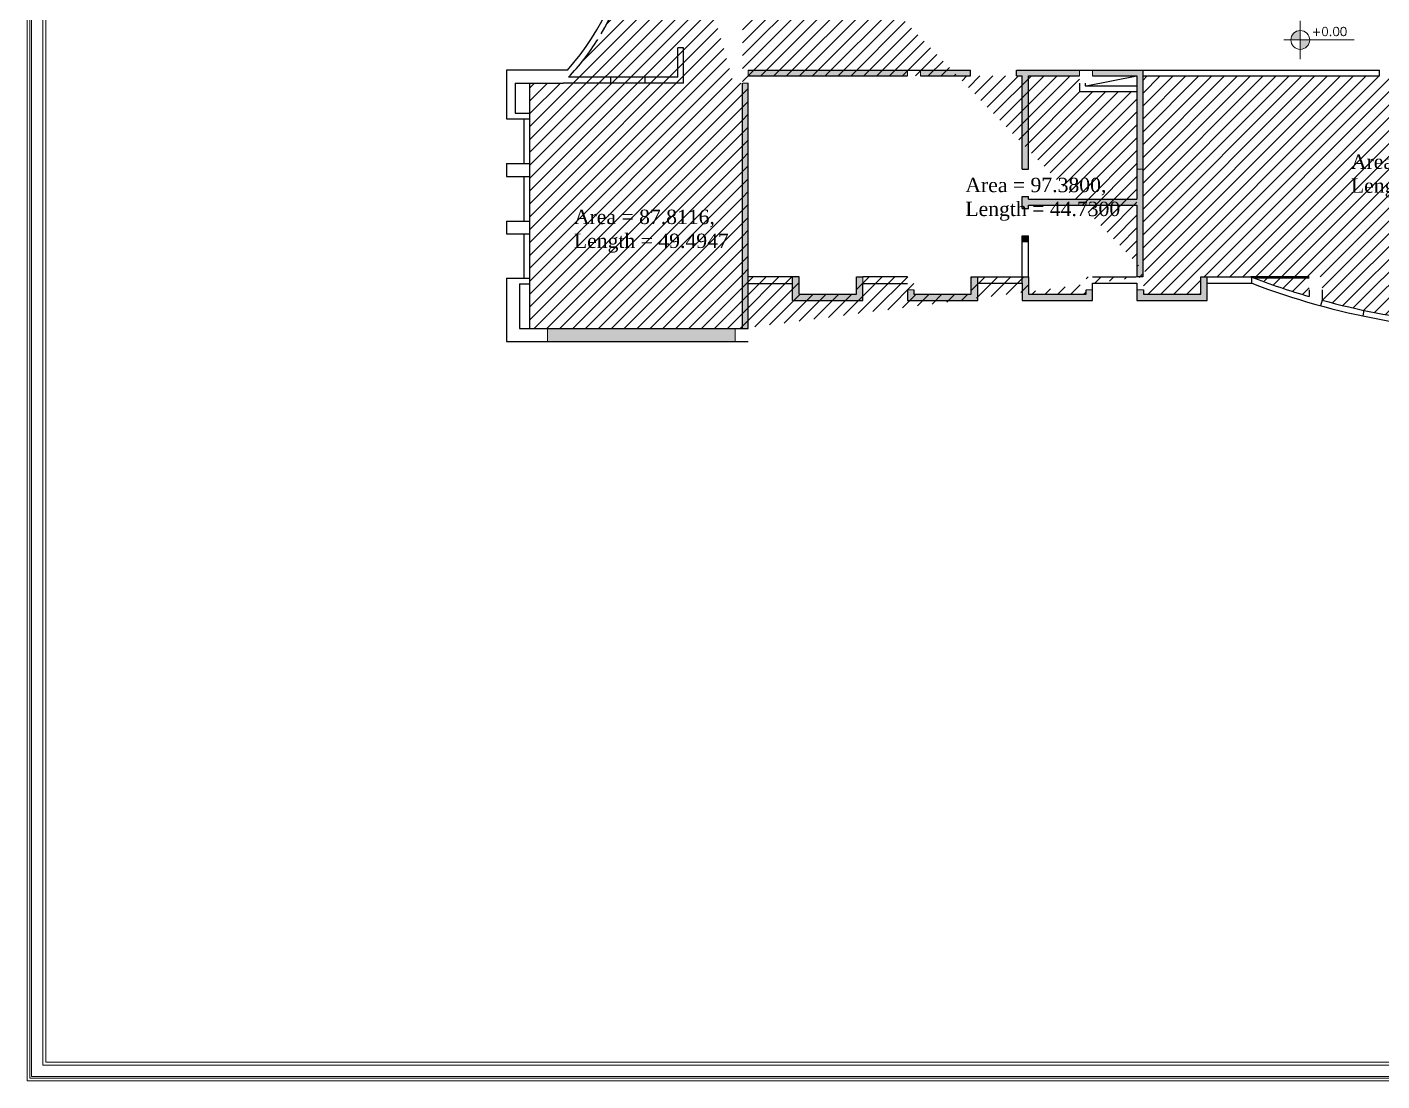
# Model space of a CAD drawing. Header units: inches. Extents: x 0 to 249, y 0 to 82.
# Drawn here: x 0 to 47.22, y 0 to 36.71 of the extents above; entities that cross this region are included whole.
import ezdxf

# ---------------------------------------------------------------- set-up
doc = ezdxf.new("R2010")
doc.units = ezdxf.units.IN
doc.header["$MEASUREMENT"] = 0
for name, color, linetype, lineweight in [('elevation', 123, 'Continuous', 5), ('HATCH', 8, 'Continuous', 5), ('NIVO', 1, 'Continuous', 5), ('site plan', 7, 'Continuous', 5), ('text', 7, 'Continuous', 5), ('wall', 50, 'Continuous', 25)]:
    doc.layers.add(name, color=color, linetype=linetype, lineweight=lineweight)
doc.styles.add('P', font='times.ttf')
doc.styles.add('ROMANS', font='romans.shx')

msp = doc.modelspace()

# ---------------------------------------------------------------- hatches: boundary and pattern name
at = {"layer": 'HATCH'}
for points in [[(28.91195918812991, 35.01130160101843), (30.68695918813, 35.01130160101843), (30.68695918813, 35.21130160101848), (25.13695918812982, 35.21130160101848), (25.13695918812982, 35.01130160101843)], [(38.68695918813, 35.01130160101843), (38.68695918813, 31.76130160101843), (38.88695918812982, 31.76130160101843), (38.88695918812982, 31.86130160101834), (38.88695918812982, 35.21130160101848), (37.13695918812982, 35.21130160101848), (37.13695918812982, 35.01130160101843)], [(25.13695918812982, 34.76130160101843), (24.93695918813, 34.76130160101843), (24.93695918813, 26.21130160101848), (25.13695918812982, 26.21130160101848)], [(34.91195918812991, 29.43685382182207), (34.68695918813, 29.43685382182207), (34.68695918813, 29.23685382182202), (34.91195918812991, 29.23685382182202)], [(26.91195918812991, 28.01130160101843), (26.68695918813, 28.01130160101843), (26.68695918813, 27.1813016010185), (29.13695918812982, 27.1813016010185), (29.13695918812982, 27.78130160101841), (29.13695918812982, 28.01130160101843), (28.91195918812991, 28.01130160101843), (28.91195918812991, 27.40630160101841), (26.91195918812991, 27.40630160101841)], [(33.13695918812982, 27.78630160101852), (33.13695918812982, 28.01130160101843), (32.91195918812991, 28.01130160101843), (32.91195918812991, 27.40630160101841), (30.91195918812991, 27.40630160101841), (30.91195918812991, 27.56130160101839), (30.68695918813, 27.56130160101839), (30.68695918813, 27.1813016010185), (33.13695918812982, 27.1813016010185)], [(37.13695918812982, 27.56130160101839), (36.91195918812991, 27.56130160101839), (36.91195918812991, 27.40630160101841), (34.91195918812991, 27.40630160101841), (34.91195918812991, 28.01130160101843), (34.68695918813, 28.01130160101843), (34.68695918813, 27.78630160101852), (34.68695918813, 27.1813016010185), (37.13695918812982, 27.1813016010185)], [(41.13695918812982, 27.78630160101852), (41.13695918812982, 28.01130160101843), (40.91195918812991, 28.01130160101843), (40.91195918812991, 27.40630160101841), (38.91195918812991, 27.40630160101841), (38.91195918812991, 27.56130160101839), (38.68695918813, 27.56130160101839), (38.68695918813, 27.1813016010185), (41.13695918812982, 27.1813016010185)], [(24.68695918813, 26.21130160101848), (18.13695918812982, 26.21130160101848), (18.13695918812982, 25.76130160101843), (24.68695918813, 25.76130160101843)]]:
    msp.add_hatch(color=256, dxfattribs=at).paths.add_polyline_path(points)
h = msp.add_hatch(color=256, dxfattribs=at)
h.paths.add_polyline_path([(32.88695918812982, 35.01130160101843), (32.88695918812982, 35.21130160101825), (31.13695918812982, 35.21130160101848), (31.13695918812982, 35.01130160101843)])
h.paths.add_polyline_path([(34.91195918812991, 29.43685382182207), (34.68695918813, 29.43685382182207), (34.68695918813, 29.23685382182202), (34.91195918812991, 29.23685382182202)])
h.paths.add_polyline_path([(34.68695918813, 31.76130160101843), (34.91195918812991, 31.76130160101843), (34.91195918812991, 35.01130160101843), (36.68695918813, 35.01130160101843), (36.68695918813, 35.21130160101848), (34.48695918812973, 35.21130160101825), (34.48695918812973, 35.01130160101843), (34.68695918813, 35.01130160101843)])
h.paths.add_polyline_path([(34.91195918812991, 30.81130160101839), (34.68695918813, 30.81130160101839), (34.68695918813, 30.38685382182189), (34.91195918812991, 30.38685382182189), (34.91195918812991, 30.51130160101843), (38.68695918813, 30.51130160101843), (38.68695918813, 28.01130160101843), (38.88695918812982, 28.01130160101843), (38.88695918812982, 31.76130160101843), (38.68695918813, 31.76130160101843), (38.68695918813, 30.71130160101848), (34.91195918812991, 30.71130160101848)])
at = {"layer": 'NIVO'}
h = msp.add_hatch(color=256, dxfattribs=at)
h.paths.add_polyline_path([(44.38020674146537, 36.58930051294874, 0.414213562373184), (44.05260674138117, 36.26170051242661), (44.38020674146537, 36.26170051242661)])
h.paths.add_polyline_path([(44.70780674112029, 36.26170051242661), (44.38020674146537, 36.26170051242661), (44.38020674146537, 35.93410051277465, 0.4142135623730515)])
at = {"layer": 'site plan'}
h = msp.add_hatch(dxfattribs=at)
h.set_pattern_fill('ANSI31', color=1, scale=0.1)
h.set_pattern_definition([(45, (-2537.002341786115, -458.5172813204809), (-0.2245064030267288, 0.2245064030267289), [])])
h.paths.add_polyline_path([(28.93695918813, 58.8113016010185), (28.93695918813, 59.41130160101864), (26.88695918812982, 59.41130160101864), (26.88695918812982, 50.49130160101845), (31.13695918812982, 50.49130160101845), (31.13695918812982, 46.76130160101843), (36.68695918813, 46.76130160101843), (36.68695918813, 52.01130160101843), (38.33695918813009, 52.01130160101843), (38.33695918813009, 60.5613016010185), (31.13695918812982, 60.56130160101839), (31.13695918812982, 58.8113016010185)], flags=17)
h.paths.add_polyline_path([(34.91195918812991, 28.01130160101843), (34.91195918812991, 27.40630160101841), (36.91195918812991, 27.40630160101841), (36.91195918812991, 28.01130160101843), (38.68695918813046, 28.01130160101843), (38.68695918813046, 34.46130160101848), (36.68695918813, 34.46130160101848), (36.68695918813, 35.01130160101843), (25.13695918812982, 35.01130160101843), (25.13695918812982, 28.01130160101843), (26.91195918812991, 28.01130160101843), (26.91195918812991, 27.40630160101841), (28.91195918812991, 27.40630160101841), (28.91195918812991, 28.01130160101843), (30.91195918812991, 28.01130160101843), (30.91195918812991, 27.40630160101841), (32.91195918812991, 27.40630160101841), (32.91195918812991, 28.01130160101843)], flags=17)
h.paths.add_polyline_path([(68.88695918812982, 27.40630160101841), (66.91195918812991, 27.40630160101841), (66.91195918812991, 28.01130160101843), (64.91195918812991, 28.01130160101843), (64.91195918812991, 27.40630160101841), (62.91195918812991, 27.40630160101841), (62.91195918812991, 28.01130160101843), (60.91195918812991, 28.01130160101843), (60.91195918812537, 27.91517077138997), (60.69690947077652, 27.83590823271834), (60.38668323246884, 27.72537758620354), (60.02983166795775, 27.60373181155035), (59.56361657655543, 27.45352786172407), (59.13695918812846, 27.32458682716629), (58.68695918813137, 27.19726815944296), (58.53418034026163, 27.15604391160332), (58.07190165620477, 27.03741595679332), (57.47976128050141, 26.89871478930672), (56.9069591881298, 26.77849262602376), (56.22037672179522, 26.65218957913771), (55.72339882858751, 26.57272005794141), (55.18660692191315, 26.4980388727331), (54.21687283232677, 26.3921830404397), (53.69154065251769, 26.3503247783467), (53.10695918813008, 26.31645295359885), (53.10695918813008, 35.01130160101866), (58.68695918813, 35.01130160101866), (58.68695918813, 34.51130160101843), (65.0869591881301, 34.51130160101843), (65.0869591881301, 35.01130160101866), (68.88695918812982, 35.01130160101866)])
h.paths.add_polyline_path([(70.91195918812991, 28.01130160101843), (69.0869591881301, 28.01130160101843), (69.0869591881301, 35.01130160101843), (80.74695918812995, 35.01130160101843), (80.74695918812995, 28.01130160101843), (76.91195918812991, 28.01130160101843), (76.91195918812991, 27.40630160101841), (74.91195918812991, 27.40630160101841), (74.91195918812991, 28.01130160101843), (72.91195918812991, 28.01130160101843), (72.91195918812991, 27.40630160101841), (70.91195918812991, 27.40630160101841)])
h.paths.add_polyline_path([(61.81195918813, 40.35461762192995), (61.35320381533438, 40.30326790753827), (60.96211515482128, 40.2003194247693), (60.60146408081437, 40.05154128511867), (60.28892136405784, 39.87359897399801), (59.98283785991543, 39.64448469833974), (59.81830697536225, 39.47995381378621), (59.19531844297717, 38.58661950131625), (59.04389541975888, 38.15773547411311), (58.98482679988956, 37.8890898086288), (58.94195918812966, 37.38630160101854), (58.94199706715972, 37.37130160101833), (52.91195918812991, 37.37130160101833), (52.91195918812991, 44.81130160101861), (51.51695918812993, 44.81130160101839), (51.51695918812993, 53.36130160101834), (58.68695918813, 53.36130160101834), (58.68695918813, 51.59130160101836), (60.88695918812982, 51.59130160101836), (60.88695918812982, 52.19130160101827), (61.81195918813, 52.19130160101827)])
h.paths.add_polyline_path([(104.9119591881299, 32.46130160101825), (104.9119591881299, 28.01130160101843), (104.68695918813, 28.01130160101843), (104.6848100517564, 21.21191629940358), (99.13910832450301, 22.7981040992413), (99.13481005175663, 23.38630160101843), (92.68481005175636, 23.37439827169555), (92.68481005175636, 22.79810409924141), (87.13695918812982, 21.21130160101848), (87.13695918812982, 28.01130160101843), (86.91195918812991, 28.01130160101832), (86.91195918812991, 28.68630160101839), (86.91195918812991, 32.46130160101848), (92.86234955689906, 32.46130160101893), (93.27923679693413, 32.11913660932032), (93.70876671802944, 31.8472676163608), (94.08927131860128, 31.66115236407688), (94.55161316014164, 31.49370208516189), (95.13195918812971, 31.36395779161762), (95.97135014627065, 31.36395779161762), (96.73195918813053, 31.36395779161796), (97.24292150242127, 31.47365335415975), (97.64792329846432, 31.60919042387047), (98.08422812311437, 31.80896579295222), (98.5543692379456, 32.09751494008742), (99.00156881935891, 32.46130160101802)])
h.paths.add_polyline_path([(62.93695918813, 51.59130160101836), (65.13695918812982, 51.59130160101836), (65.13695918812982, 53.36130160101834), (72.30695918812944, 53.36130160101834), (72.3069591881299, 44.81130160101839), (70.91195918812991, 44.81130160101861), (70.91195918812991, 37.37130160101833), (64.88192130910011, 37.37130160101833), (64.77398690630616, 38.17983631380037), (64.62859993328266, 38.58661950131625), (64.01206632825415, 39.48640874114244), (63.42139707123079, 39.94413218122895), (62.90364393709388, 40.18584823550623), (62.32914193975785, 40.32768063271419), (62.20019576159029, 40.34228192533055), (62.09852758526449, 40.35043591531507), (62.01195918812982, 40.35461679414198), (62.01195918812982, 52.19130160101827), (62.93695918813, 52.19130160101827)])
edge = h.paths.add_edge_path()
edge.add_line((21.16690060502879, 46.76130160101843), (24.68695918813, 46.76130160101843))
edge.add_line((24.68695918813, 46.76130160101843), (24.68695918813, 50.49130160101845))
edge.add_line((24.68695918813, 50.49130160101845), (26.68695918813, 50.49130160101845))
edge.add_line((26.68695918813, 50.49130160101845), (26.68695918813, 58.81130160101839))
edge.add_line((26.68695918813, 58.8113016010185), (24.68695918813, 58.8113016010185))
edge.add_line((24.68695918813, 58.8113016010185), (24.68695918813, 60.5613016010185))
edge.add_line((24.68695918813, 60.5613016010185), (17.13695918812982, 60.5613016010185))
edge.add_line((17.13695918812982, 60.5613016010185), (17.13695918812982, 59.26130160101854))
edge.add_line((17.13695918812982, 59.26130160101854), (17.48695918812973, 59.26130160101854))
edge.add_line((17.48695918812973, 59.26130160101854), (17.48695918812973, 52.01130160101843))
edge.add_line((17.48695918812973, 52.01130160101843), (18.68404183865869, 52.01130160101843))
edge.add_line((18.68404183865869, 52.01130160101843), (19.14804756910598, 51.50880030406665))
edge.add_line((19.14804756910598, 51.50880030406665), (19.40473450825539, 51.19293115329867))
edge.add_line((19.40473450825539, 51.19293115329879), (19.63885480496447, 50.87584291663416))
edge.add_line((19.63885480496447, 50.87584291663404), (19.86856042760928, 50.5322017914209))
edge.add_line((19.86856042760928, 50.5322017914209), (20.13144259813362, 50.0890925663432))
edge.add_line((20.13144259813362, 50.0890925663432), (20.42372387726073, 49.51096571328924))
edge.add_line((20.42372387726073, 49.51096571328912), (20.54612908343233, 49.23155604412955))
edge.add_line((20.54612908343233, 49.23155604412966), (20.74526653091789, 48.70685076899281))
edge.add_line((20.74526653091789, 48.70685076899281), (20.8480080718823, 48.38695501953623))
edge.add_line((20.8480080718823, 48.38695501953634), (20.95521654207823, 47.99631285423288))
edge.add_line((20.95521654207823, 47.99631285423277), (21.09874548378048, 47.28328253270001))
edge.add_line((21.09874548378048, 47.28328253270001), (21.16942262824386, 46.76130160101843))
edge.add_line((24.62793400229475, 34.76130160101843), (24.93695918813046, 34.76130160101843))
edge.add_line((24.93695918813046, 34.76130160101843), (24.93695918813046, 26.21130160101848))
edge.add_line((24.93695918813046, 26.21130160101848), (17.51695918812993, 26.21130160101848))
edge.add_line((17.51695918812993, 26.21130160101848), (17.51695918812993, 34.76130160101843))
edge.add_line((17.51695918812993, 34.76130160101843), (18.7042256448176, 34.76130160101843))
edge.add_line((18.7042256448176, 34.76130160101843), (19.31526560852399, 35.46609054592614))
edge.add_line((19.31526560852399, 35.46609054592614), (19.63587956727042, 35.89253469010112))
edge.add_line((19.63587956727042, 35.89253469010112), (20.01590682198366, 36.48130160101914))
edge.add_line((20.01590682198366, 36.48130160101914), (20.47979238239714, 37.38630160101843))
edge.add_line((20.47979238239714, 37.38630160101843), (20.7323079667467, 38.02822901409104))
edge.add_line((20.7323079667467, 38.02822901409104), (20.93484063443111, 38.69621511365165))
edge.add_line((20.93484063443111, 38.69621511365165), (21.07626184556648, 39.34171593330393))
edge.add_line((21.07626184556648, 39.34171593330393), (21.16690060502833, 40.01130160101843))
edge.add_line((21.16690060502833, 40.01130160101843), (24.93695918813, 40.01130160101843))
edge.add_line((24.93695918813, 40.01130160101843), (24.9346866338401, 26.21130160101848))
edge.add_line((38.91195918812991, 28.01130160101843), (38.91195918812991, 27.40630160101853))
edge.add_line((38.91195918812991, 27.40630160101841), (40.91195918812991, 27.40630160101841))
edge.add_line((40.91195918812991, 27.40630160101841), (40.91195918812991, 28.01130160101843))
edge.add_line((40.91195918812991, 28.01130160101843), (42.65875801075981, 28.01130160101843))
edge.add_line((42.65875801075981, 28.01130160101843), (44.1677803248549, 27.48255794538761))
edge.add_line((44.16778032485581, 27.48255794538738), (44.68695918813, 27.32458682716663))
edge.add_line((44.68695918813, 27.32458682716663), (44.68695918813, 28.01130160101843))
edge.add_line((44.68695918813, 28.01130160101843), (45.13695918812982, 28.01130160101843))
edge.add_line((45.13695918812982, 28.01130160101843), (45.14232368647527, 27.19580355907681))
edge.add_line((45.14232368647527, 27.19580355907692), (45.29382752864421, 27.15495429475254))
edge.add_line((45.29382752864421, 27.15495429475254), (45.48497189379577, 27.1048278399694))
edge.add_line((45.48497189379577, 27.1048278399694), (45.83534199509904, 27.0170030763536))
edge.add_line((45.83534199509904, 27.0170030763536), (46.1857998532023, 26.93436254526432))
edge.add_line((46.1857998532023, 26.93436254526432), (46.61270202410924, 26.840656189024))
edge.add_line((46.61270202410924, 26.840656189024), (46.9202534928063, 26.77784047980413))
edge.add_line((46.9202534928063, 26.77784047980401), (47.18271605656446, 26.72731683757866))
edge.add_line((47.18271605656446, 26.72731683757866), (47.60509637166342, 26.6532803781821))
edge.add_line((47.60509637166342, 26.6532803781821), (48.35055734747129, 26.53649848018938))
edge.add_line((48.35055734747129, 26.53649848018938), (48.93695918813, 26.46135149245322))
edge.add_line((48.93695918813, 26.46135149245322), (49.71161877863142, 26.38298647980378))
edge.add_line((49.71161877863142, 26.38298647980378), (50.27573055007633, 26.34078202875025))
edge.add_line((50.27573055007633, 26.34078202875025), (50.81636426587556, 26.31202094461082))
edge.add_line((50.81636426587556, 26.31202094461071), (51.79422393643927, 26.28893929825176))
edge.add_line((51.79422393643927, 26.28893929825176), (52.32067541080869, 26.29191825621001))
edge.add_line((52.32067541080869, 26.29191825621001), (52.9069591881298, 26.30792817155952))
edge.add_line((52.9069591881298, 26.30792817155952), (52.90695918812935, 35.01130160101866))
edge.add_line((52.90695918812935, 35.01130160101866), (38.88695918813028, 35.01130160101866))
edge.add_line((38.88695918813028, 35.01130160101866), (38.88695918813028, 28.01130160101854))
edge.add_line((38.88695918813028, 28.01130160101843), (39.13695918812982, 28.01130160101843))

# ---------------------------------------------------------------- linework, layer by layer
at = {"layer": 'elevation', "linetype": 'Continuous', "lineweight": 9}
for points in [[(190.7447781717469, 81.7087922646923), (0.003599197192670545, 81.7087922646923), (0.003599197192670545, -0.001031049790981342), (190.7447781717469, -0.001031049790981342)], [(190.644778171747, 81.6087922646924), (0.1035991971925796, 81.6087922646924), (0.1035991971925796, 0.09896895020892771), (190.644778171747, 0.09896895020892771)], [(190.5947781717473, 81.55879226469267), (0.1535991971923067, 81.55879226469267), (0.1535991971923067, 0.1489689502086549), (190.5947781717473, 0.1489689502086549)], [(190.1947781717472, 81.15879226469258), (0.5535991971923977, 81.15879226469258), (0.5535991971923977, 0.5489689502087458), (190.1947781717472, 0.5489689502087458)], [(190.0947781717473, 81.05879226469267), (0.6535991971923067, 81.05879226469267), (0.6535991971923067, 0.6489689502086549), (190.0947781717473, 0.6489689502086549)]]:
    msp.add_lwpolyline(points, close=True, dxfattribs=at)
at = {"layer": 'HATCH'}
for points in [[(29.13695918812982, 35.01130160101843), (30.68695918813, 35.01130160101843), (30.68695918813, 35.21130160101848), (25.13695918812982, 35.21130160101848), (25.13695918812982, 35.01130160101843), (28.91195918812991, 35.01130160101843)], [(32.88695918812982, 35.21130160101848), (31.13695918812982, 35.21130160101848), (31.13695918812982, 35.01130160101843), (32.88695918812982, 35.01130160101843)], [(34.91195918812991, 31.76130160101843), (34.91195918812991, 35.01130160101843), (36.68695918813, 35.01130160101843), (36.68695918813, 35.21130160101848), (34.48695918812973, 35.21130160101848)], [(34.48695918812973, 35.01130160101843), (34.68695918813, 35.01130160101843), (34.68695918813, 31.76130160101843)], [(38.88695918812982, 32.06130160101839), (38.88695918812982, 35.21130160101848), (37.13695918812982, 35.21130160101848), (37.13695918812982, 35.01130160101843), (38.68695918813, 35.01130160101843), (38.68695918813, 31.76130160101843), (38.88695918812982, 31.76130160101843), (38.88695918812982, 31.86130160101834)], [(34.91195918812991, 30.38685382182189), (34.91195918812991, 30.51130160101843), (38.68695918813, 30.51130160101843), (38.68695918813, 28.01130160101843), (38.88695918812982, 28.01130160101843), (38.88695918812982, 31.76130160101843), (38.68695918813, 31.76130160101843), (38.68695918813, 30.71130160101848), (34.91195918812991, 30.71130160101848), (34.91195918812991, 30.81130160101839)], [(34.68695918813, 30.81130160101839), (34.68695918813, 30.71130160101848)], [(34.68695918813, 30.51130160101843), (34.68695918813, 30.38685382182189)], [(34.68695918813, 29.43685382182207), (34.68695918813, 28.01130160101843), (34.91195918812991, 28.01130160101843), (34.91195918812991, 29.43685382182207)]]:
    msp.add_lwpolyline(points, dxfattribs=at)
for points in [[(25.13695918812982, 34.76130160101843), (24.93695918813, 34.76130160101843), (24.93695918813, 26.21130160101848), (25.13695918812982, 26.21130160101848)], [(34.91195918812991, 29.43685382182207), (34.68695918813, 29.43685382182207), (34.68695918813, 29.23685382182202), (34.91195918812991, 29.23685382182202)], [(26.91195918812991, 28.01130160101843), (26.68695918813, 28.01130160101843), (26.68695918813, 27.1813016010185), (29.13695918812982, 27.1813016010185), (29.13695918812982, 27.78130160101841), (29.13695918812982, 28.01130160101843), (28.91195918812991, 28.01130160101843), (28.91195918812991, 27.40630160101841), (26.91195918812991, 27.40630160101841)], [(33.13695918812982, 27.78630160101852), (33.13695918812982, 28.01130160101843), (32.91195918812991, 28.01130160101843), (32.91195918812991, 27.40630160101841), (30.91195918812991, 27.40630160101841), (30.91195918812991, 27.56130160101839), (30.68695918813, 27.56130160101839), (30.68695918813, 27.1813016010185), (33.13695918812982, 27.1813016010185)], [(37.13695918812982, 27.56130160101839), (36.91195918812991, 27.56130160101839), (36.91195918812991, 27.40630160101841), (34.91195918812991, 27.40630160101841), (34.91195918812991, 28.01130160101843), (34.68695918813, 28.01130160101843), (34.68695918813, 27.78630160101852), (34.68695918813, 27.1813016010185), (37.13695918812982, 27.1813016010185)], [(41.13695918812982, 27.78630160101852), (41.13695918812982, 28.01130160101843), (40.91195918812991, 28.01130160101843), (40.91195918812991, 27.40630160101841), (38.91195918812991, 27.40630160101841), (38.91195918812991, 27.56130160101839), (38.68695918813, 27.56130160101839), (38.68695918813, 27.1813016010185), (41.13695918812982, 27.1813016010185)], [(24.68695918813, 26.21130160101848), (18.13695918812982, 26.21130160101848), (18.13695918812982, 25.76130160101843), (24.68695918813, 25.76130160101843)]]:
    msp.add_lwpolyline(points, close=True, dxfattribs=at)
at = {"layer": 'NIVO'}
for p, q in [((44.38020674146537, 36.92944661629508), (44.38020674146537, 35.59395440855951)), ((43.80697225647009, 36.26170051242661), (46.25489872542403, 36.26170051242661))]:
    msp.add_line(p, q, dxfattribs=at)
msp.add_circle((44.38020674146537, 36.26170051243025), 0.3276000000357712, dxfattribs=at)
at = {"layer": 'wall', "color": 0}
for p, q in [((22.68695918813, 34.96130160101825), (22.68695918813, 35.98630160101834)), ((22.88695918812982, 35.98630160101834), (22.68695918813, 35.98630160101834)), ((22.88695918812982, 34.76130160101843), (22.88695918812982, 35.98630160101834)), ((18.83588823581931, 35.21130160101848), (16.71195918813009, 35.21130160101848)), ((16.71195918813009, 35.21130160101848), (16.71195918813009, 33.51130160101843)), ((22.68695918813, 34.96130160101825), (18.87762222492029, 34.96130160101825)), ((20.33695918813009, 34.96130160101825), (20.33695918813009, 34.76130160101843)), ((21.53695918812991, 34.96130160101825), (21.53695918812991, 34.76130160101843)), ((25.13695918812982, 35.21130160101848), (32.88695918812982, 35.21130160101848)), ((25.13695918812982, 35.01130160101843), (30.68695918813, 35.01130160101843)), ((31.13695918812982, 35.01130160101843), (32.88695918812982, 35.01130160101843)), ((32.88695918812982, 35.01130160101843), (32.88695918812982, 35.21130160101848)), ((34.48695918812973, 35.21130160101848), (47.13695918812982, 35.21130160101848)), ((34.48695918812973, 35.01130160101843), (34.48695918812973, 35.21130160101848)), ((34.48695918812973, 35.01130160101843), (34.68695918813, 35.01130160101843)), ((34.68695918813, 31.76130160101843), (34.68695918813, 35.01130160101843)), ((34.91195918812991, 35.01130160101843), (36.68695918813, 35.01130160101843)), ((34.91195918812991, 31.76130160101843), (34.91195918812991, 35.01130160101843)), ((36.91195918812991, 34.66130160101852), (38.68695918813, 35.01130160101843)), ((37.13695918812982, 35.01130160101843), (38.68695918813, 35.01130160101843)), ((38.68695918813, 35.01130160101843), (38.68695918813, 30.71130160101848)), ((38.88695918812982, 35.21130160101848), (38.88695918812982, 28.01130160101843)), ((38.88695918812982, 35.01130160101843), (47.13695918812982, 35.01130160101843)), ((47.13695918812982, 35.01130160101843), (47.13695918812982, 35.21130160101848)), ((17.01695918812993, 34.76130160101843), (18.68404183865869, 34.76130160101843)), ((17.01695918812993, 34.76130160101843), (17.01695918812993, 33.71130160101848)), ((17.51695918812993, 34.76130160101843), (17.51695918812993, 26.21130160101848)), ((22.88695918812982, 34.76130160101843), (18.68404183865869, 34.76130160101843)), ((24.93695918813, 26.21130160101848), (24.93695918813, 34.76130160101843)), ((25.13695918812982, 26.21130160101848), (25.13695918812982, 34.76130160101843)), ((36.68695918813, 34.76130160101843), (36.68695918813, 34.46130160101848)), ((36.88695918812982, 34.76130160101843), (36.88695918812982, 34.66130160101852)), ((36.88695918812982, 34.66130160101852), (38.68695918813, 34.66130160101852)), ((36.68695918813, 34.46130160101848), (38.68695918813, 34.46130160101848)), ((17.01695918812993, 33.71130160101848), (17.51695918812993, 33.71130160101848)), ((16.71195918813009, 33.51130160101843), (17.51695918812993, 33.51130160101843)), ((17.31695918813011, 33.51130160101843), (17.31695918813011, 31.96130160101848)), ((16.71195918813009, 31.96130160101848), (16.71195918813009, 31.51130160101843)), ((16.71195918813009, 31.96130160101848), (17.51695918812993, 31.96130160101848)), ((34.68695918813, 31.76130160101843), (34.91195918812991, 31.76130160101843)), ((16.71195918813009, 31.51130160101843), (17.51695918812993, 31.51130160101843)), ((17.31695918813011, 31.51130160101843), (17.31695918813011, 29.95508993141061)), ((34.68695918813, 30.38685382182189), (34.68695918813, 30.81130160101839)), ((34.68695918813, 30.71130160101825), (34.68695918813, 30.81130160101839)), ((34.68695918813, 30.81130160101839), (34.91195918812991, 30.81130160101839)), ((34.91195918812991, 30.71130160101848), (34.91195918812991, 30.81130160101839)), ((34.91195918812991, 30.71130160101825), (34.91195918812991, 30.81130160101839)), ((34.91195918812991, 30.71130160101848), (38.68695918813, 30.71130160101848)), ((34.68695918813, 30.38685382182189), (34.68695918813, 30.51130160101843)), ((34.68695918813, 30.38685382182189), (34.91195918812991, 30.38685382182189)), ((34.91195918812991, 30.38685382182189), (34.91195918812991, 30.51130160101843)), ((34.91195918812991, 30.38685382182189), (34.91195918812991, 30.51130160101843)), ((34.91195918812991, 30.51130160101843), (38.68695918813, 30.51130160101843)), ((38.68695918813, 30.51130160101843), (38.68695918813, 28.01130160101843)), ((16.71195918813009, 29.95508993141061), (16.71195918813009, 29.50508993141057)), ((16.71195918813009, 29.95508993141061), (17.51695918812993, 29.95508993141061)), ((16.71195918813009, 29.50508993141057), (17.51695918812993, 29.50508993141057)), ((17.31695918813011, 29.50508993141057), (17.31695918813011, 27.96130160101848)), ((34.68695918813, 27.78630160101852), (34.68695918813, 29.43685382182207)), ((34.68695918813, 29.43685382182207), (34.91195918812991, 29.43685382182207)), ((34.91195918812991, 28.01130160101843), (34.91195918812991, 29.43685382182207)), ((34.68695918813, 29.23685382182202), (34.91195918812991, 29.23685382182202)), ((16.71195918813009, 27.96130160101848), (17.51695918812993, 27.96130160101848)), ((16.71195918813009, 27.96130160101848), (16.71195918813009, 25.76130160101843)), ((26.91195918812991, 28.01130160101843), (25.13695918812982, 28.01130160101843)), ((26.68695918813, 27.1813016010185), (26.68695918813, 28.01130160101843)), ((26.91195918812991, 27.40630160101841), (26.91195918812991, 28.01130160101843)), ((28.91195918812991, 27.40630160101841), (28.91195918812991, 28.01130160101843)), ((28.91195918812991, 28.01130160101843), (29.13695918812982, 28.01130160101843)), ((30.68695918813, 28.01130160101843), (29.13695918812982, 28.01130160101843)), ((33.13695918812982, 27.78630160101852), (33.13695918812982, 28.01130160101843)), ((38.88695918812982, 28.01130160101843), (38.68695918813, 28.01130160101843)), ((41.13695918812982, 27.78630160101852), (41.13695918812982, 28.01130160101843)), ((44.68695918813, 28.01130160101843), (42.65875801075936, 28.01130160101843)), ((42.68695918813, 27.78630160101852), (42.68695918813, 28.00044345117931)), ((44.68695918813, 27.96130160101848), (42.78945062441744, 27.96130160101848)), ((17.16195918812991, 27.76130160101843), (17.51695918812993, 27.76130160101843)), ((17.16195918812991, 27.76130160101843), (17.16195918812991, 26.21130160101848)), ((25.13695918812982, 27.78130160101841), (26.68695918813, 27.78130160101841)), ((26.68695918813, 27.1813016010185), (26.68695918813, 27.78130160101841)), ((26.91195918812991, 27.40630160101841), (28.91195918812991, 27.40630160101841)), ((29.13695918812982, 27.78130160101841), (30.68695918813, 27.78130160101841)), ((29.13695918812982, 27.1813016010185), (29.13695918812982, 27.78130160101841)), ((44.68695918813, 27.56130160101839), (44.68695918813, 27.32458682716651)), ((45.13695918812982, 27.56130160101839), (45.13695918812982, 27.19726815944227)), ((26.68695918813, 27.1813016010185), (29.13695918812982, 27.1813016010185)), ((26.68695918813, 27.1813016010185), (29.13695918812982, 27.1813016010185)), ((45.13695918812982, 27.19726815944227), (45.08426277936451, 27.00433529935049)), ((46.59536125400382, 26.84431458879772), (46.55400839526192, 26.64863643193326)), ((17.16195918812991, 26.21130160101848), (24.68695918813, 26.21130160101848)), ((17.16195918812991, 26.21130160101848), (25.13695918812982, 26.21130160101848)), ((24.93695918813, 26.21130160101848), (25.13695918812982, 26.21130160101848)), ((16.71195918813009, 25.76130160101843), (25.13695918812982, 25.76130160101843))]:
    msp.add_line(p, q, dxfattribs=at)
for points in [[(30.91195918812991, 27.56130160101839), (30.91195918812991, 27.40630160101841), (32.91195918812991, 27.40630160101841), (32.91195918812991, 28.01130160101843), (34.91195918812991, 28.01130160101843), (34.91195918812991, 27.40630160101841), (36.91195918812991, 27.40630160101841), (36.91195918812991, 27.56130160101839)], [(37.13695918812982, 28.01130160101843), (38.66195918812991, 28.01130160101843)], [(38.91195918812991, 27.56130160101839), (38.91195918812991, 27.40630160101841), (40.91195918812991, 27.40630160101841), (40.91195918812991, 28.01130160101843), (42.65875801075936, 28.01130160101843)], [(30.68695918813, 27.56130160101839), (30.68695918813, 27.1813016010185), (33.13695918812982, 27.1813016010185), (33.13695918812982, 27.78630160101852), (34.68695918813, 27.78630160101852), (34.68695918813, 27.1813016010185), (37.13695918812982, 27.1813016010185), (37.13695918812982, 27.78630160101852), (38.68695918813, 27.78630160101852), (38.68695918813, 27.1813016010185), (41.13695918812982, 27.1813016010185), (41.13695918812982, 27.78630160101852), (42.68695918813, 27.78630160101852)]]:
    msp.add_lwpolyline(points, dxfattribs=at)
for centre, radius, start, end in [((12.57759588322506, 40.86542584956965), 8.434177149467384, 317.9034115075415, 355.6551153950609), ((12.57759588322506, 40.86542584956965), 8.634177149467384, 329.4849952471253, 355.6551153950609), ((12.57759588322506, 40.86542584956965), 8.634177149467384, 316.8580209154838, 327.9318393776235), ((51.91195918812991, 52.00199693981426), 25.71332718392945, 248.9083938255619, 253.6811361652263), ((51.91195918812991, 52.00199693981426), 25.91332718392945, 249.1455973258401, 269.8894472047868), ((51.91195918812991, 52.00199693981426), 25.71332718392945, 254.7232249108447, 263.3560700731869)]:
    msp.add_arc(centre, radius, start, end, dxfattribs=at)

# ---------------------------------------------------------------- texts
at = {"layer": 'NIVO', "color": 4, "style": 'ROMANS'}
msp.add_attdef('+0.00', (44.78045806167938, 36.40843972050493), '', height=0.3, dxfattribs=at)
at = {"layer": 'text', "char_height": 0.5, "attachment_point": 1, "style": 'P'}
for s, insert, width in [('Area = 111.3929, Length = 46.8695', (46.14435922952907, 32.27188870842099), 7.187297137179586), ('Area = 97.3800, Length = 44.7300', (32.70669535642264, 31.46062426618789), 6.090766736730176), ('Area = 87.8116, Length = 49.4947', (19.06294679017446, 30.349358743886), 5.760048922755333)]:
    msp.add_mtext(s, dxfattribs=dict(at, insert=insert, width=width))

doc.saveas('drawing.dxf')
